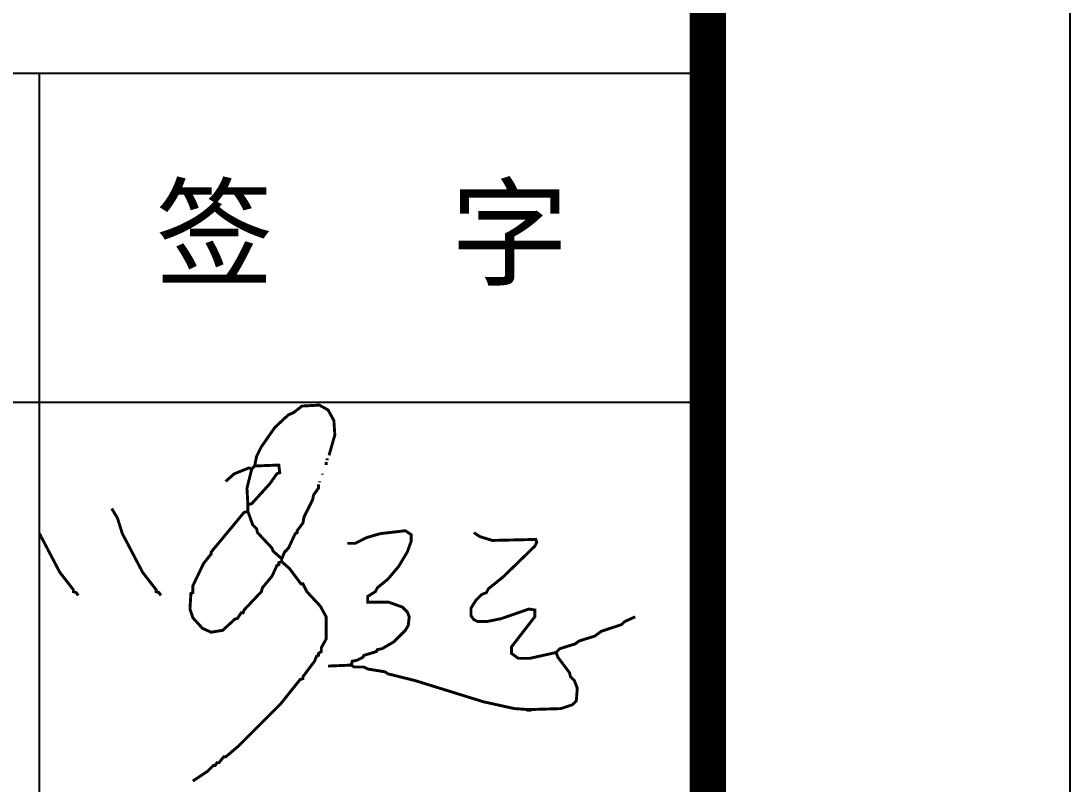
# Model space of a CAD drawing. Extents: x 185245 to 2288779, y -19957 to 815000.
# Drawn here: x 2019502 to 2022399, y 395987 to 398092 of the extents above; entities that cross this region are included whole.
import ezdxf

# ---------------------------------------------------------------- set-up
doc = ezdxf.new("R2010")
doc.units = 0
doc.header["$LTSCALE"] = 1000
doc.header["$MEASUREMENT"] = 0
for name, color, linetype in [('PUB_TITLE', 4, 'Continuous'), ('图框', 4, 'Continuous'), ('签名', 7, 'Continuous')]:
    doc.layers.add(name, color=color, linetype=linetype)
doc.styles.add('宋体', font='')
doc.styles.get('宋体').set_extended_font_data('NSimSun')

# ---------------------------------------------------------------- blocks, each defined once
blk = doc.blocks.new('建筑专业签名')
at = {"linetype": 'Continuous', "const_width": 10}
for points in [[(3864, 673.2), (3884, 743.2), (3880.7, 793.2), (3860.7, 829.8), (3830.7, 846.5), (3770.7, 843.2), (3740.7, 819.8), (3724, 813.2), (3677.3, 769.8), (3630.7, 703.2), (3614, 669.8), (3607.3, 636.5)], [(3854, 649.8), (3854, 639.8)], [(3857.3, 663.2), (3857.3, 656.5)], [(3597.3, 626.5), (3587.3, 629.8), (3537.3, 609.8), (3510.7, 586.5), (3514, 583.2)], [(3597.3, 626.5), (3580.7, 559.8), (3584, 503.2)], [(3584, 503.2), (3597.3, 506.5), (3660.7, 576.5), (3684, 609.8), (3694, 613.2), (3690.7, 639.8), (3607.3, 636.5)], [(3607.3, 636.5), (3597.3, 626.5)], [(3830.7, 583.2), (3830.7, 579.8)], [(3840.7, 609.8), (3840.7, 606.5)], [(3700.7, 316.5), (3710.7, 339.8), (3724, 353.2), (3747.3, 403.2), (3754, 406.5), (3754, 413.2), (3774, 439.8), (3777.3, 459.8), (3807.3, 519.8), (3810.7, 536.5), (3827.3, 559.8), (3827.3, 573.2)], [(3584, 503.2), (3584, 479.8)], [(3114, 489.8), (3134, 456.5), (3150.7, 403.2), (3220.7, 269.8), (3267.3, 209.8), (3267.3, 203.2), (3277.3, 199.8), (3284, 189.8)], [(3584, 479.8), (3570.7, 476.5), (3457.3, 339.8), (3457.3, 333.2), (3430.7, 299.8), (3394, 223.2), (3394, 199.8), (3387.3, 196.5), (3384, 143.2), (3394, 113.2), (3427.3, 76.5), (3457.3, 63.2), (3497.3, 69.8), (3540.7, 109.8), (3547.3, 109.8), (3560.7, 129.8), (3567.3, 129.8), (3570.7, 139.8), (3630.7, 203.2), (3634, 216.5), (3667.3, 256.5), (3684, 293.2), (3690.7, 296.5), (3690.7, 303.2), (3700.7, 306.5)], [(3700.7, 316.5), (3670.7, 343.2), (3667.3, 353.2), (3617.3, 406.5), (3614, 419.8), (3600.7, 433.2), (3584, 479.8)], [(2864.9, 403.2), (2864.9, 403.2), (2864.9, 403.2), (2934.9, 269.8), (2981.6, 209.8), (2981.6, 203.2), (2991.6, 199.8), (2998.3, 189.8)], [(3940.7, -50.2), (3944, -36.8), (3960.7, -33.5), (3980.7, -23.5), (3984, -16.8), (4027.3, -3.5), (4030.7, 3.2), (4047.3, 6.5), (4087.3, 29.8), (4127.3, 69.8), (4137.3, 86.5), (4140.7, 116.5), (4134, 133.2), (4117.3, 149.8), (4070.7, 166.5), (3997.3, 166.5), (3997.3, 186.5), (4024, 203.2), (4030.7, 216.5), (4067.3, 246.5), (4104, 289.8), (4134, 339.8), (4147.3, 376.5), (4147.3, 399.8), (4127.3, 413.2), (4040.7, 403.2), (3994, 389.8), (3954, 369.8), (3927.3, 369.8)], [(4647.3, -6.8), (4557.3, -26.8), (4517.3, -26.8), (4494, -10.2), (4494, 13.2), (4574, 116.5), (4574, 139.8), (4554, 143.2), (4457.3, 109.8), (4407.3, 99.8), (4377.3, 99.8), (4364, 106.5), (4354, 119.8), (4354, 146.5), (4370.7, 173.2), (4390.7, 193.2), (4407.3, 199.8), (4414, 213.2), (4464, 253.2), (4574, 359.8), (4580.7, 373.2), (4577.3, 383.2), (4427.3, 379.8), (4384, 393.2), (4364, 406.5)], [(3700.7, 306.5), (3727.3, 283.2), (3767.3, 229.8), (3774, 229.8), (3787.3, 203.2), (3834, 153.2), (3854, 116.5), (3854, 39.8), (3837.3, 9.8), (3837.3, -3.5), (3827.3, -10.2), (3827.3, -16.8), (3820.7, -20.2), (3814, -36.8), (3774, -90.2), (3774, -96.8), (3764, -100.2), (3697.3, -183.5), (3550.7, -330.2), (3507.3, -366.8), (3500.7, -366.8), (3484, -386.8), (3477.3, -386.8), (3470.7, -396.8), (3464, -396.8), (3444, -416.8), (3394, -450.2)], [(3700.7, 306.5), (3700.7, 316.5)], [(4647.3, -6.8), (4660.7, 6.5), (4714, 23.2), (4727.3, 33.2), (4780.7, 49.8), (4804, 66.5), (4874, 89.8), (4884, 99.8), (4920.7, 116.5)], [(4557.3, -203.5), (4664, -200.2), (4704, -186.8), (4717.3, -173.5), (4720.7, -130.2), (4710.7, -103.5), (4697.3, -90.2), (4694, -76.8), (4654, -23.5), (4647.3, -6.8)], [(3940.7, -50.2), (3860.7, -53.5)], [(3940.7, -50.2), (3950.7, -56.8), (3984, -56.8), (3997.3, -63.5), (4057.3, -73.5), (4067.3, -80.2), (4160.7, -103.5), (4397.3, -176.8), (4504, -200.2), (4550.7, -203.5)], [(4550.7, -203.5), (4550.7, -210.2)], [(4550.7, -203.5), (4557.3, -203.5)], [(4557.3, -203.5), (4557.3, -210.2)]]:
    blk.add_lwpolyline(points, dxfattribs=at)

msp = doc.modelspace()

# ---------------------------------------------------------------- linework, layer by layer
at = {"layer": 'PUB_TITLE', "elevation": 0}
msp.add_lwpolyline([(1962998, 366962.7), (2022398.5, 366962.7), (2022398.5, 408962.7), (1962998, 408962.7), (1962998, 366962.7)], dxfattribs=at)
at = {"layer": 'PUB_TITLE', "const_width": 100, "elevation": 0}
msp.add_lwpolyline([(1965498, 367962.7), (2021398.5, 367962.7), (2021398.5, 407962.7), (1965498, 407962.7), (1965498, 367962.7)], dxfattribs=at)
at = {"layer": '图框', "color": 4}
msp.add_line((2021398, 407962.7, 0), (2021398, 367962.8, 0), dxfattribs=at)
at = {"layer": '图框', "color": 0}
for p, q in [((2015925.9, 397947.8, 0), (2021398, 397947.8, 0)), ((2015925.9, 397947.8, 0), (2021398, 397947.8, 0)), ((2015925.9, 397947.8, 0), (2021398, 397947.8, 0)), ((2015952, 397947.8, 0), (2021398, 397947.8, 0)), ((2015952, 397947.8, 0), (2021398, 397947.8, 0)), ((2015952, 397947.8, 0), (2021398, 397947.8, 0)), ((2015952, 397947.8, 0), (2021398, 397947.8, 0)), ((2015952, 397947.8, 0), (2021398, 397947.8, 0)), ((2019553.8, 391780.3, 0), (2019553.8, 397947.8, 0)), ((2021398, 397947.8, 0), (2021398, 388696.6, 0)), ((2015925.9, 397040.8, 0), (2021398, 397040.8, 0)), ((2015925.9, 397040.8, 0), (2021398, 397040.8, 0))]:
    msp.add_line(p, q, dxfattribs=at)

# ---------------------------------------------------------------- block references
at = {"layer": '签名', "xscale": 0.8000001311302185, "yscale": 0.8000001311302185, "zscale": 0.8000001311302185}
msp.add_blockref('建筑专业签名', (2017261.7, 396355.1, -2050), dxfattribs=at)

# ---------------------------------------------------------------- texts
at = {"layer": '图框', "color": 0, "style": '宋体', "width": 1.000001}
msp.add_text('签   字', height=239.44, dxfattribs=at).set_placement((2019873.4, 397387.6, 0))

doc.saveas('drawing.dxf')
